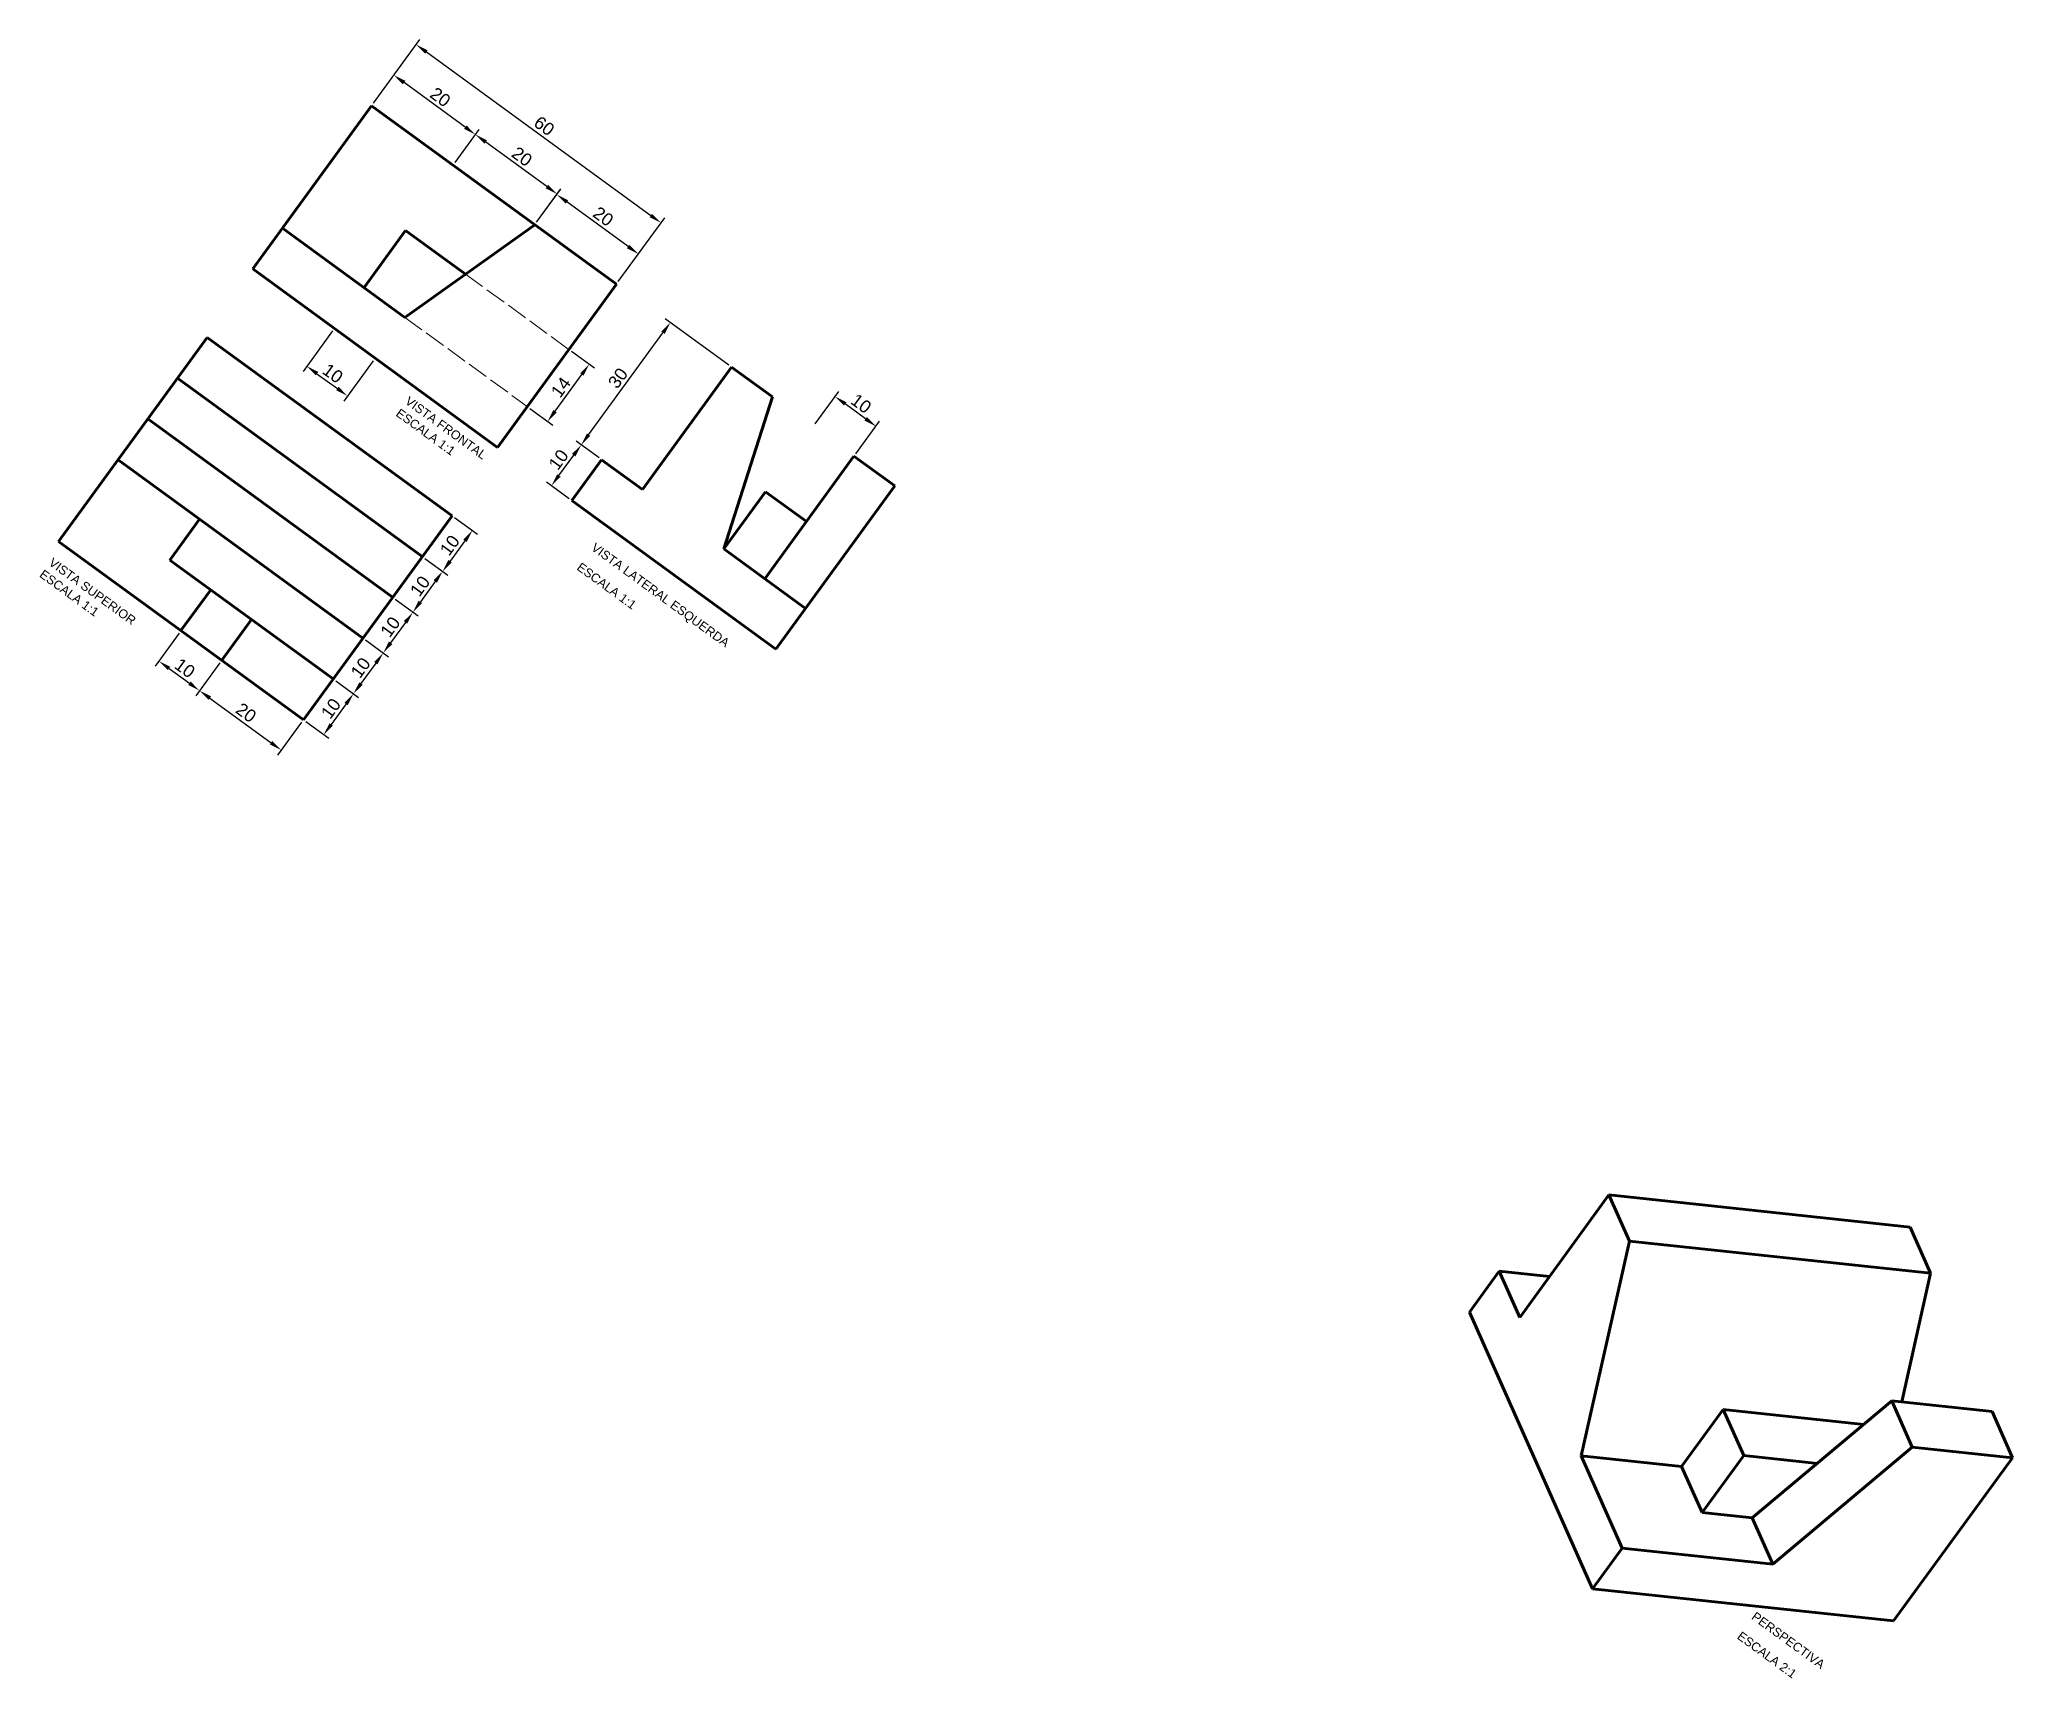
# Model space of a CAD drawing. Header units: millimetres. Extents: x 585 to 2094, y -1356 to -263.
# Drawn here: x 1703 to 2093.9, y -1355.5 to -1030.9 of the extents above.
import ezdxf

# ---------------------------------------------------------------- set-up
doc = ezdxf.new("R2010")
doc.units = ezdxf.units.MM
doc.linetypes.add('ACAD_ISO02W100', pattern=[15, 12, -3])
for name, color, linetype, lineweight in [('1-linha continua', 5, 'Continuous', 60), ('2-projeção', 4, 'ACAD_ISO02W100', 15), ('8-perspectiva', 5, 'Continuous', 60)]:
    doc.layers.add(name, color=color, linetype=linetype, lineweight=lineweight)
doc.layers.add('4-cotas', color=1, linetype='Continuous')
doc.layers.add('5-texto', color=6, linetype='Continuous')
doc.styles.get("Standard").update_dxf_attribs({"font": 'arial.ttf'})
doc.dimstyles.new('a1', dxfattribs={"dimtxt": 2.5, "dimasz": 2.5, "dimexe": 1.25, "dimexo": 0.625, "dimtad": 1, "dimtoh": 1, "dimtxsty": 'Standard', "dimcen": 2.5, "dimclrd": 256, "dimclre": 256, "dimclrt": 30, "dimadec": 0, "dimazin": 0, "dimtfac": 1, "dimtmove": 0, "dimatfit": 3, "dimfxl": 1, "dimlwd": -1, "dimlwe": -1, "dimarcsym": 0})

# ---------------------------------------------------------------- blocks, each defined once
blk = doc.blocks.new('*D80')
at = {"layer": '4-cotas', "ltscale": 0.35, "transparency": 16777216}
for p, q in [((1761.05, -1088.61), (1755.22, -1096.61)), ((1757.98, -1097.08), (1762.02, -1100.02)), ((1769.13, -1094.5), (1763.31, -1102.5))]:
    blk.add_line(p, q, dxfattribs=at)
for points in [[(1758.23, -1096.74), (1757.74, -1097.41), (1755.96, -1095.6)], [(1762.27, -1099.68), (1761.78, -1100.36), (1764.04, -1101.49)]]:
    blk.add_solid(points, dxfattribs=at)
at = {"layer": 'Defpoints', "color": 0, "ltscale": 0.35, "transparency": 16777216}
for p in [(1761.42, -1088.11), (1769.5, -1094), (1764.04, -1101.49)]:
    blk.add_point(p, dxfattribs=at)
at = {"layer": '4-cotas', "color": 30, "ltscale": 0.35, "transparency": 16777216, "insert": (1761.12, -1097.01), "char_height": 2.5, "attachment_point": 5, "rotation": 323.9294}
blk.add_mtext('10', dxfattribs=at)
blk = doc.blocks.new('*D137')
at = {"layer": '4-cotas', "ltscale": 0.35, "transparency": 16777216}
for p, q in [((1856.64, -1107.03), (1861.34, -1100.57)), ((1866.67, -1106), (1862.63, -1103.06)), ((1864.72, -1112.92), (1869.43, -1106.46))]:
    blk.add_line(p, q, dxfattribs=at)
for points in [[(1862.87, -1102.72), (1862.38, -1103.39), (1860.61, -1101.58)], [(1866.92, -1105.66), (1866.42, -1106.34), (1868.69, -1107.47)]]:
    blk.add_solid(points, dxfattribs=at)
at = {"layer": 'Defpoints', "color": 0, "ltscale": 0.35, "transparency": 16777216}
for p in [(1860.61, -1101.58), (1856.27, -1107.54), (1864.35, -1113.43)]:
    blk.add_point(p, dxfattribs=at)
at = {"layer": '4-cotas', "color": 30, "ltscale": 0.35, "transparency": 16777216, "insert": (1865.77, -1102.99), "char_height": 2.5, "attachment_point": 5, "rotation": 323.9294}
blk.add_mtext('10', dxfattribs=at)
blk = doc.blocks.new('*D149')
at = {"layer": '4-cotas', "ltscale": 0.35, "transparency": 16777216}
for p, q in [((1801.5, -1067.05), (1806.22, -1060.57)), ((1819.63, -1071.89), (1807.51, -1063.06)), ((1817.67, -1078.82), (1822.39, -1072.35))]:
    blk.add_line(p, q, dxfattribs=at)
for points in [[(1807.75, -1062.72), (1807.26, -1063.39), (1805.48, -1061.58)], [(1819.88, -1071.55), (1819.38, -1072.22), (1821.65, -1073.36)]]:
    blk.add_solid(points, dxfattribs=at)
at = {"layer": 'Defpoints', "color": 0, "ltscale": 0.35, "transparency": 16777216}
for p in [(1805.48, -1061.58), (1801.14, -1067.55), (1817.3, -1079.33)]:
    blk.add_point(p, dxfattribs=at)
at = {"layer": '4-cotas', "color": 30, "ltscale": 0.35, "transparency": 16777216, "insert": (1814.69, -1065.93), "char_height": 2.5, "attachment_point": 5, "rotation": 323.9294}
blk.add_mtext('20', dxfattribs=at)
blk = doc.blocks.new('*D150')
at = {"layer": '4-cotas', "ltscale": 0.35, "transparency": 16777216}
for p, q in [((1769.17, -1043.5), (1778.37, -1030.87)), ((1779.66, -1033.35), (1824.11, -1065.73)), ((1817.67, -1078.82), (1826.87, -1066.19))]:
    blk.add_line(p, q, dxfattribs=at)
for points in [[(1779.9, -1033.01), (1779.41, -1033.69), (1777.64, -1031.88)], [(1824.36, -1065.4), (1823.87, -1066.07), (1826.13, -1067.2)]]:
    blk.add_solid(points, dxfattribs=at)
at = {"layer": 'Defpoints', "color": 0, "ltscale": 0.35, "transparency": 16777216}
for p in [(1768.8, -1044), (1826.13, -1067.2), (1817.3, -1079.33)]:
    blk.add_point(p, dxfattribs=at)
at = {"layer": '4-cotas', "color": 30, "ltscale": 0.35, "transparency": 16777216, "insert": (1803, -1048), "char_height": 2.5, "attachment_point": 5, "rotation": 323.9294}
blk.add_mtext('60', dxfattribs=at)
blk = doc.blocks.new('*D157')
at = {"layer": '4-cotas', "ltscale": 0.35, "transparency": 16777216}
for p, q in [((1805.9, -1117.24), (1808.85, -1113.2)), ((1813.85, -1113.76), (1809.31, -1110.44)), ((1807.97, -1121.84), (1803.42, -1118.53))]:
    blk.add_line(p, q, dxfattribs=at)
for points in [[(1808.51, -1112.96), (1809.18, -1113.45), (1810.32, -1111.18)], [(1805.56, -1117), (1806.24, -1117.49), (1804.43, -1119.26)]]:
    blk.add_solid(points, dxfattribs=at)
at = {"layer": 'Defpoints', "color": 0, "ltscale": 0.35, "transparency": 16777216}
for p in [(1810.32, -1111.18), (1814.36, -1114.12), (1808.47, -1122.21)]:
    blk.add_point(p, dxfattribs=at)
at = {"layer": '4-cotas', "color": 30, "ltscale": 0.35, "transparency": 16777216, "insert": (1805.84, -1114.1), "char_height": 2.5, "attachment_point": 5, "rotation": 53.9294}
blk.add_mtext('10', dxfattribs=at)
blk = doc.blocks.new('*D158')
at = {"layer": '4-cotas', "ltscale": 0.35, "transparency": 16777216}
for p, q in [((1839.6, -1095.39), (1826.97, -1086.2)), ((1811.79, -1109.16), (1826.51, -1088.95)), ((1813.85, -1113.76), (1809.31, -1110.44))]:
    blk.add_line(p, q, dxfattribs=at)
for points in [[(1826.17, -1088.71), (1826.85, -1089.2), (1827.98, -1086.93)], [(1811.45, -1108.91), (1812.13, -1109.4), (1810.32, -1111.18)]]:
    blk.add_solid(points, dxfattribs=at)
at = {"layer": 'Defpoints', "color": 0, "ltscale": 0.35, "transparency": 16777216}
for p in [(1827.98, -1086.93), (1840.11, -1095.76), (1814.36, -1114.12)]:
    blk.add_point(p, dxfattribs=at)
at = {"layer": '4-cotas', "color": 30, "ltscale": 0.35, "transparency": 16777216, "insert": (1817.61, -1097.94), "char_height": 2.5, "attachment_point": 5, "rotation": 53.9294}
blk.add_mtext('30', dxfattribs=at)
blk = doc.blocks.new('*D159')
at = {"layer": '4-cotas', "ltscale": 0.35, "transparency": 16777216}
for p, q in [((1730.68, -1148.45), (1725.91, -1154.99)), ((1728.67, -1155.45), (1732.71, -1158.4)), ((1738.76, -1154.34), (1734, -1160.88))]:
    blk.add_line(p, q, dxfattribs=at)
for points in [[(1728.92, -1155.12), (1728.43, -1155.79), (1726.65, -1153.98)], [(1732.96, -1158.06), (1732.47, -1158.73), (1734.73, -1159.87)]]:
    blk.add_solid(points, dxfattribs=at)
at = {"layer": 'Defpoints', "color": 0, "ltscale": 0.35, "transparency": 16777216}
for p in [(1731.04, -1147.95), (1739.13, -1153.84), (1734.73, -1159.87)]:
    blk.add_point(p, dxfattribs=at)
at = {"layer": '4-cotas', "color": 30, "ltscale": 0.35, "transparency": 16777216, "insert": (1731.81, -1155.39), "char_height": 2.5, "attachment_point": 5, "rotation": 323.9294}
blk.add_mtext('10', dxfattribs=at)
blk = doc.blocks.new('*D160')
at = {"layer": '4-cotas', "ltscale": 0.35, "transparency": 16777216}
for p, q in [((1738.76, -1154.34), (1734, -1160.88)), ((1736.75, -1161.34), (1748.88, -1170.17)), ((1754.93, -1166.12), (1750.16, -1172.66))]:
    blk.add_line(p, q, dxfattribs=at)
for points in [[(1737, -1161), (1736.51, -1161.68), (1734.73, -1159.87)], [(1749.12, -1169.84), (1748.63, -1170.51), (1750.9, -1171.64)]]:
    blk.add_solid(points, dxfattribs=at)
at = {"layer": 'Defpoints', "color": 0, "ltscale": 0.35, "transparency": 16777216}
for p in [(1739.13, -1153.84), (1755.29, -1165.61), (1750.9, -1171.64)]:
    blk.add_point(p, dxfattribs=at)
at = {"layer": '4-cotas', "color": 30, "ltscale": 0.35, "transparency": 16777216, "insert": (1743.94, -1164.22), "char_height": 2.5, "attachment_point": 5, "rotation": 323.9294}
blk.add_mtext('20', dxfattribs=at)
blk = doc.blocks.new('*D162')
at = {"layer": '4-cotas', "ltscale": 0.35, "transparency": 16777216}
for p, q in [((1808.39, -1092.63), (1812.93, -1095.94)), ((1805.15, -1104.5), (1810.45, -1097.23)), ((1800.14, -1103.95), (1804.69, -1107.26))]:
    blk.add_line(p, q, dxfattribs=at)
for points in [[(1810.11, -1096.98), (1810.79, -1097.47), (1811.92, -1095.21)], [(1804.82, -1104.26), (1805.49, -1104.75), (1803.68, -1106.52)]]:
    blk.add_solid(points, dxfattribs=at)
at = {"layer": 'Defpoints', "color": 0, "ltscale": 0.35, "transparency": 16777216}
for p in [(1807.88, -1092.26), (1811.92, -1095.21), (1799.64, -1103.58)]:
    blk.add_point(p, dxfattribs=at)
at = {"layer": '4-cotas', "color": 30, "ltscale": 0.35, "transparency": 16777216, "insert": (1806.28, -1099.76), "char_height": 2.5, "attachment_point": 5, "rotation": 53.9294}
blk.add_mtext('14', dxfattribs=at)
blk = doc.blocks.new('*D166')
at = {"layer": '4-cotas', "ltscale": 0.35, "transparency": 16777216}
for p, q in [((1785.34, -1055.27), (1790.12, -1048.71)), ((1803.53, -1060.02), (1791.41, -1051.19)), ((1801.5, -1067.05), (1806.29, -1060.48))]:
    blk.add_line(p, q, dxfattribs=at)
for points in [[(1791.65, -1050.85), (1791.16, -1051.53), (1789.39, -1049.72)], [(1803.78, -1059.68), (1803.28, -1060.36), (1805.55, -1061.49)]]:
    blk.add_solid(points, dxfattribs=at)
at = {"layer": 'Defpoints', "color": 0, "ltscale": 0.35, "transparency": 16777216}
for p in [(1789.39, -1049.72), (1784.97, -1055.78), (1801.14, -1067.55)]:
    blk.add_point(p, dxfattribs=at)
at = {"layer": '4-cotas', "color": 30, "ltscale": 0.35, "transparency": 16777216, "insert": (1798.59, -1054.07), "char_height": 2.5, "attachment_point": 5, "rotation": 323.9294}
blk.add_mtext('20', dxfattribs=at)
blk = doc.blocks.new('*D167')
at = {"layer": '4-cotas', "ltscale": 0.35, "transparency": 16777216}
for p, q in [((1769.17, -1043.5), (1773.96, -1036.93)), ((1787.36, -1048.25), (1775.24, -1039.41)), ((1785.34, -1055.27), (1790.12, -1048.71))]:
    blk.add_line(p, q, dxfattribs=at)
for points in [[(1775.49, -1039.08), (1774.99, -1039.75), (1773.22, -1037.94)], [(1787.61, -1047.91), (1787.12, -1048.58), (1789.39, -1049.72)]]:
    blk.add_solid(points, dxfattribs=at)
at = {"layer": 'Defpoints', "color": 0, "ltscale": 0.35, "transparency": 16777216}
for p in [(1773.22, -1037.94), (1768.8, -1044), (1784.97, -1055.78)]:
    blk.add_point(p, dxfattribs=at)
at = {"layer": '4-cotas', "color": 30, "ltscale": 0.35, "transparency": 16777216, "insert": (1782.42, -1042.29), "char_height": 2.5, "attachment_point": 5, "rotation": 323.9294}
blk.add_mtext('20', dxfattribs=at)
blk = doc.blocks.new('*D168')
at = {"layer": '4-cotas', "ltscale": 0.35, "transparency": 16777216}
for p, q in [((1785.24, -1125.57), (1789.78, -1128.88)), ((1787.3, -1130.16), (1784.36, -1134.2)), ((1779.35, -1133.65), (1783.9, -1136.96))]:
    blk.add_line(p, q, dxfattribs=at)
for points in [[(1786.97, -1129.92), (1787.64, -1130.41), (1788.77, -1128.14)], [(1784.02, -1133.96), (1784.69, -1134.45), (1782.89, -1136.22)]]:
    blk.add_solid(points, dxfattribs=at)
at = {"layer": 'Defpoints', "color": 0, "ltscale": 0.35, "transparency": 16777216}
for p in [(1784.73, -1125.2), (1778.84, -1133.28), (1782.89, -1136.22)]:
    blk.add_point(p, dxfattribs=at)
at = {"layer": '4-cotas', "color": 30, "ltscale": 0.35, "transparency": 16777216, "insert": (1784.29, -1131.06), "char_height": 2.5, "attachment_point": 5, "rotation": 53.9294}
blk.add_mtext('10', dxfattribs=at)
blk = doc.blocks.new('*D169')
at = {"layer": '4-cotas', "ltscale": 0.35, "transparency": 16777216}
for p, q in [((1779.35, -1133.65), (1783.9, -1136.96)), ((1781.41, -1138.25), (1778.47, -1142.29)), ((1773.46, -1141.73), (1778.01, -1145.04))]:
    blk.add_line(p, q, dxfattribs=at)
for points in [[(1781.08, -1138), (1781.75, -1138.49), (1782.89, -1136.22)], [(1778.13, -1142.04), (1778.81, -1142.53), (1777, -1144.31)]]:
    blk.add_solid(points, dxfattribs=at)
at = {"layer": 'Defpoints', "color": 0, "ltscale": 0.35, "transparency": 16777216}
for p in [(1778.84, -1133.28), (1772.96, -1141.36), (1777, -1144.31)]:
    blk.add_point(p, dxfattribs=at)
at = {"layer": '4-cotas', "color": 30, "ltscale": 0.35, "transparency": 16777216, "insert": (1778.41, -1139.15), "char_height": 2.5, "attachment_point": 5, "rotation": 53.9294}
blk.add_mtext('10', dxfattribs=at)
blk = doc.blocks.new('*D170')
at = {"layer": '4-cotas', "ltscale": 0.35, "transparency": 16777216}
for p, q in [((1773.46, -1141.73), (1778.01, -1145.04)), ((1775.53, -1146.33), (1772.58, -1150.37)), ((1767.57, -1149.81), (1772.12, -1153.13))]:
    blk.add_line(p, q, dxfattribs=at)
for points in [[(1775.19, -1146.08), (1775.86, -1146.57), (1777, -1144.31)], [(1772.25, -1150.12), (1772.92, -1150.62), (1771.11, -1152.39)]]:
    blk.add_solid(points, dxfattribs=at)
at = {"layer": 'Defpoints', "color": 0, "ltscale": 0.35, "transparency": 16777216}
for p in [(1772.96, -1141.36), (1767.07, -1149.45), (1771.11, -1152.39)]:
    blk.add_point(p, dxfattribs=at)
at = {"layer": '4-cotas', "color": 30, "ltscale": 0.35, "transparency": 16777216, "insert": (1772.52, -1147.23), "char_height": 2.5, "attachment_point": 5, "rotation": 53.9294}
blk.add_mtext('10', dxfattribs=at)
blk = doc.blocks.new('*D171')
at = {"layer": '4-cotas', "ltscale": 0.35, "transparency": 16777216}
for p, q in [((1767.57, -1149.81), (1772.12, -1153.13)), ((1769.64, -1154.41), (1766.69, -1158.45)), ((1761.69, -1157.9), (1766.23, -1161.21))]:
    blk.add_line(p, q, dxfattribs=at)
for points in [[(1769.3, -1154.17), (1769.98, -1154.66), (1771.11, -1152.39)], [(1766.36, -1158.21), (1767.03, -1158.7), (1765.22, -1160.47)]]:
    blk.add_solid(points, dxfattribs=at)
at = {"layer": 'Defpoints', "color": 0, "ltscale": 0.35, "transparency": 16777216}
for p in [(1767.07, -1149.45), (1761.18, -1157.53), (1765.22, -1160.47)]:
    blk.add_point(p, dxfattribs=at)
at = {"layer": '4-cotas', "color": 30, "ltscale": 0.35, "transparency": 16777216, "insert": (1766.63, -1155.31), "char_height": 2.5, "attachment_point": 5, "rotation": 53.9294}
blk.add_mtext('10', dxfattribs=at)
blk = doc.blocks.new('*D172')
at = {"layer": '4-cotas', "ltscale": 0.35, "transparency": 16777216}
for p, q in [((1761.69, -1157.9), (1766.23, -1161.21)), ((1763.75, -1162.49), (1760.81, -1166.54)), ((1755.8, -1165.98), (1760.35, -1169.29))]:
    blk.add_line(p, q, dxfattribs=at)
for points in [[(1763.41, -1162.25), (1764.09, -1162.74), (1765.22, -1160.47)], [(1760.47, -1166.29), (1761.14, -1166.78), (1759.33, -1168.56)]]:
    blk.add_solid(points, dxfattribs=at)
at = {"layer": 'Defpoints', "color": 0, "ltscale": 0.35, "transparency": 16777216}
for p in [(1761.18, -1157.53), (1755.29, -1165.61), (1759.33, -1168.56)]:
    blk.add_point(p, dxfattribs=at)
at = {"layer": '4-cotas', "color": 30, "ltscale": 0.35, "transparency": 16777216, "insert": (1760.74, -1163.4), "char_height": 2.5, "attachment_point": 5, "rotation": 53.9294}
blk.add_mtext('10', dxfattribs=at)

msp = doc.modelspace()

# ---------------------------------------------------------------- linework, layer by layer
at = {"layer": '1-linha continua', "ltscale": 0.35}
for p, q in [((1768.805, -1044.002), (1745.254, -1076.334)), ((1768.805, -1044.002), (1817.302, -1079.329)), ((1751.141, -1068.251), (1775.39, -1085.914)), ((1767.307, -1080.026), (1775.55, -1068.71)), ((1801.137, -1067.553), (1775.39, -1085.914)), ((1775.55, -1068.71), (1787.405, -1077.346)), ((1745.254, -1076.334), (1793.751, -1111.661)), ((1817.302, -1079.329), (1793.751, -1111.661)), ((1736.235, -1089.871), (1706.796, -1130.286)), ((1736.235, -1089.871), (1784.732, -1125.198)), ((1730.347, -1097.954), (1778.845, -1133.281)), ((1822.442, -1120.012), (1840.105, -1095.763)), ((1840.105, -1095.763), (1848.188, -1101.651)), ((1838.608, -1131.787), (1848.188, -1101.651)), ((1724.459, -1106.037), (1772.957, -1141.364)), ((1846.691, -1137.675), (1864.354, -1113.426)), ((1864.354, -1113.426), (1872.437, -1119.314)), ((1718.571, -1114.12), (1767.069, -1149.447)), ((1808.471, -1122.207), (1814.359, -1114.124)), ((1814.359, -1114.124), (1822.442, -1120.012)), ((1838.608, -1131.787), (1846.851, -1120.471)), ((1846.851, -1120.471), (1854.934, -1126.359)), ((1848.886, -1151.646), (1872.437, -1119.314)), ((1784.732, -1125.198), (1755.293, -1165.613)), ((1808.471, -1122.207), (1848.886, -1151.646)), ((1728.849, -1133.978), (1734.737, -1125.895)), ((1755.293, -1165.613), (1706.796, -1130.286)), ((1838.608, -1131.787), (1854.774, -1143.563)), ((1728.849, -1133.978), (1761.181, -1157.53)), ((1736.932, -1139.866), (1731.045, -1147.949)), ((1745.015, -1145.754), (1739.127, -1153.837))]:
    msp.add_line(p, q, dxfattribs=at)
at = {"layer": '2-projeção', "ltscale": 0.35}
for p, q in [((1787.405, -1077.346), (1807.882, -1092.261)), ((1775.39, -1085.914), (1799.639, -1103.578))]:
    msp.add_line(p, q, dxfattribs=at)
at = {"layer": '8-perspectiva', "ltscale": 0.35}
for p, q in [((1996.252, -1284.006), (2013.915, -1259.758)), ((2013.915, -1259.758), (2017.972, -1268.898)), ((2013.915, -1259.758), (2073.579, -1266.103)), ((2073.579, -1266.103), (2077.635, -1275.243)), ((2008.42, -1311.428), (2017.972, -1268.898)), ((2017.972, -1268.898), (2077.635, -1275.243)), ((1986.308, -1282.949), (1992.196, -1274.866)), ((1992.196, -1274.866), (1996.252, -1284.006)), ((1992.196, -1274.866), (2002.14, -1275.923)), ((2071.904, -1300.761), (2077.635, -1275.243)), ((2010.645, -1337.792), (1986.308, -1282.949)), ((2069.916, -1300.55), (2042.308, -1323.741)), ((2069.916, -1300.55), (2073.972, -1309.69)), ((2069.916, -1300.55), (2089.803, -1302.665)), ((2028.308, -1313.543), (2036.551, -1302.227)), ((2036.551, -1302.227), (2064.394, -1305.188)), ((2036.551, -1302.227), (2040.607, -1311.367)), ((2089.803, -1302.665), (2093.859, -1311.805)), ((2016.532, -1329.709), (2008.42, -1311.428)), ((2008.42, -1311.428), (2028.308, -1313.543)), ((2032.364, -1322.683), (2040.607, -1311.367)), ((2040.607, -1311.367), (2055.192, -1312.918)), ((2073.972, -1309.69), (2046.364, -1332.881)), ((2070.308, -1344.137), (2093.859, -1311.805)), ((2093.859, -1311.805), (2073.972, -1309.69)), ((2028.308, -1313.543), (2032.364, -1322.683)), ((2032.364, -1322.683), (2042.308, -1323.741)), ((2046.364, -1332.881), (2042.308, -1323.741)), ((2010.645, -1337.792), (2016.532, -1329.709)), ((2016.532, -1329.709), (2046.364, -1332.881)), ((2010.645, -1337.792), (2070.308, -1344.137))]:
    msp.add_line(p, q, dxfattribs=at)

# ---------------------------------------------------------------- texts
at = {"layer": '5-texto'}
for s, height, p in [('VISTA FRONTAL', 1.75276, (1775.275, -1102.86)), ('ESCALA 1:1', 1.7528, (1773.442, -1105.285)), ('VISTA SUPERIOR', 1.75276, (1704.689, -1134.855)), ('VISTA LATERAL ESQUERDA', 1.75276, (1812.149, -1131.883)), ('ESCALA 1:1', 1.7528, (1702.847, -1137.187)), ('ESCALA 1:1', 1.7528, (1809.3, -1135.777)), ('PERSPECTIVA', 1.75276, (2041.997, -1343.625)), ('ESCALA 2:1', 1.7528, (2039.148, -1347.519))]:
    msp.add_text(s, height=height, rotation=323.92937, dxfattribs=at).set_placement(p)

# ---------------------------------------------------------------- dimensions: what is measured, and where the dimension line sits
at = {"layer": '4-cotas', "ltscale": 0.35}
for base, p1, p2, angle, picture, middle in [((1826.134, -1067.204), (1768.805, -1044.002), (1817.302, -1079.329), 323.92937, '*D150', (1803.005, -1048.004)), ((1789.385, -1049.717), (1801.137, -1067.553), (1784.971, -1055.778), 323.92937, '*D166', (1798.588, -1054.068)), ((1805.485, -1061.584), (1817.302, -1079.329), (1801.137, -1067.553), 323.92937, '*D149', (1814.687, -1065.935)), ((1764.043, -1101.492), (1761.419, -1088.109), (1769.502, -1093.997), 323.92937, '*D80', (1761.121, -1097.011)), ((1860.608, -1101.585), (1864.354, -1113.426), (1856.271, -1107.538), 323.92937, '*D137', (1865.769, -1102.992)), ((1810.318, -1111.18), (1808.471, -1122.207), (1814.359, -1114.124), 53.92937, '*D157', (1805.837, -1114.102)), ((1782.886, -1136.225), (1784.732, -1125.198), (1778.845, -1133.281), 53.92937, '*D168', (1784.293, -1131.064)), ((1734.733, -1159.869), (1731.045, -1147.949), (1739.127, -1153.837), 323.92937, '*D159', (1731.811, -1155.388))]:
    dim = msp.add_linear_dim(base=base, p1=p1, p2=p2, angle=angle, dimstyle='a1', dxfattribs=at)
    dim.commit()
    dim.dimension.update_dxf_attribs({"geometry": picture, "text_midpoint": middle})
for base, p1, p2, angle, picture, middle in [((1773.219, -1037.942), (1784.971, -1055.778), (1768.805, -1044.002), 323.92937, '*D167', (1782.422, -1042.293)), ((1827.981, -1086.931), (1814.359, -1114.124), (1840.105, -1095.763), 53.92937, '*D158', (1817.612, -1097.935)), ((1811.923, -1095.205), (1799.639, -1103.578), (1807.882, -1092.261), 53.92937, '*D162', (1806.282, -1099.756)), ((1776.998, -1144.308), (1778.845, -1133.281), (1772.957, -1141.364), 53.92937, '*D169', (1778.405, -1139.147)), ((1771.11, -1152.391), (1772.957, -1141.364), (1767.069, -1149.447), 53.92937, '*D170', (1772.517, -1147.23)), ((1765.223, -1160.474), (1767.069, -1149.447), (1761.181, -1157.53), 53.92937, '*D171', (1766.63, -1155.313)), ((1750.899, -1171.645), (1739.127, -1153.837), (1755.293, -1165.613), 323.92937, '*D160', (1743.936, -1164.22)), ((1759.335, -1168.556), (1761.181, -1157.53), (1755.293, -1165.613), 53.92937, '*D172', (1760.742, -1163.395))]:
    dim = msp.add_linear_dim(base=base, p1=p1, p2=p2, angle=angle, dimstyle='a1', override={"dimtmove": 1}, dxfattribs=at)
    dim.commit()
    dim.dimension.update_dxf_attribs({"geometry": picture, "text_midpoint": middle})

doc.saveas('drawing.dxf')
